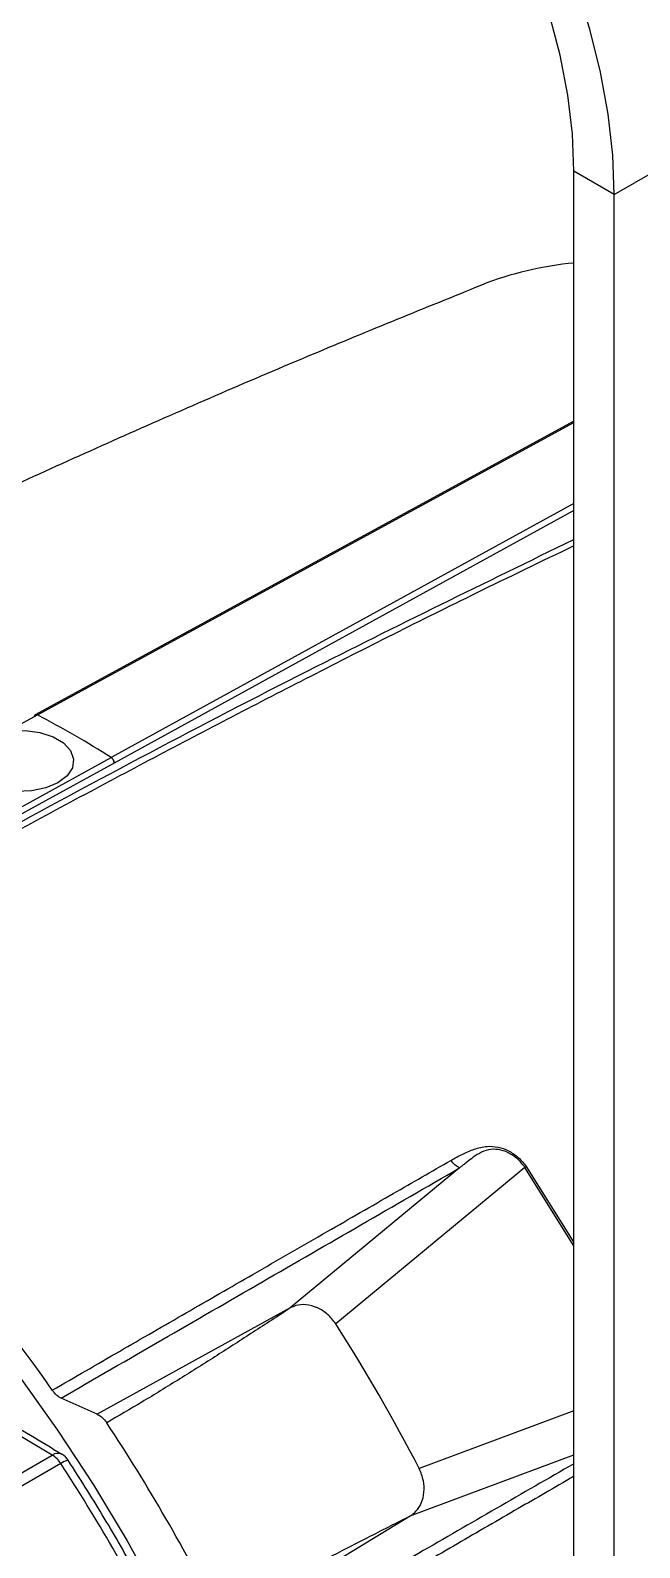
# Model space of a CAD drawing. Extents: x 8 to 113, y 1 to 87.
# Drawn here: x 80.052 to 82.059, y 69.027 to 74.021 of the extents above; entities that cross this region are included whole.
import ezdxf

# ---------------------------------------------------------------- set-up
doc = ezdxf.new("R2010")
doc.units = 0
doc.header["$MEASUREMENT"] = 0
doc.layers.add('OBJECT', color=7, linetype='CONTINUOUS')

msp = doc.modelspace()

# ---------------------------------------------------------------- linework, layer by layer
at = {"layer": 'OBJECT'}
for p, q in [((81.975, 73.4803), (82.8589, 73.9906)), ((81.975, 73.4803), (81.8421, 73.5571)), ((81.8421, 66.3407), (81.8421, 73.5571)), ((81.975, 66.1538), (81.975, 73.4803)), ((81.8421, 72.7348), (80.0685, 71.7681)), ((80.0755, 71.7677), (81.8421, 72.7306)), ((81.8421, 72.4638), (80.3188, 71.6272)), ((81.8421, 72.4406), (80.3286, 71.6094)), ((79.9694, 71.7099), (80.0755, 71.7677)), ((79.3364, 71.0883), (80.3188, 71.6272)), ((80.3284, 71.6093), (79.3395, 71.0667)), ((80.3286, 71.6094), (80.3284, 71.6093)), ((81.4655, 70.2768), (80.9082, 69.8158)), ((81.6807, 70.2785), (81.0578, 69.7635)), ((81.8421, 70.0207), (81.6807, 70.2785)), ((81.6853, 70.2811), (81.8421, 70.0309)), ((80.9082, 69.8158), (80.2722, 69.4666)), ((80.2722, 69.4666), (80.1537, 69.5194)), ((81.8421, 69.4768), (81.3328, 69.2872)), ((80.1245, 69.3315), (79.8979, 69.4666)), ((79.6081, 69.0334), (80.1245, 69.3315)), ((81.3032, 69.1316), (81.8421, 69.3319)), ((80.1524, 69.3037), (79.6461, 69.0114)), ((80.6828, 68.7555), (81.3032, 69.1316))]:
    msp.add_line(p, q, dxfattribs=at)
at = {"layer": 'OBJECT', "flags": 128}
for points in [[(81.975, 73.4803), (81.9699, 73.6104), (81.9547, 73.7453), (81.9295, 73.8838), (81.8944, 74.0248), (81.8499, 74.1669), (81.7962, 74.3091), (81.7339, 74.4501), (81.6635, 74.5887), (81.5855, 74.7238), (81.5007, 74.8541), (81.4098, 74.9785), (81.3135, 75.0961), (81.2126, 75.2057), (81.1081, 75.3065), (81.0008, 75.3976), (80.8916, 75.4782), (80.7814, 75.5477)], [(81.8421, 73.5571), (81.837, 73.6801), (81.8217, 73.8078), (81.7964, 73.939), (81.7613, 74.0724), (81.7168, 74.2067), (81.6633, 74.3407), (81.6013, 74.4731), (81.5314, 74.6025), (81.4543, 74.7277), (81.3707, 74.8476), (81.2814, 74.9609), (81.1873, 75.0666), (81.0893, 75.1637), (80.9884, 75.2512), (80.8854, 75.3283), (80.7814, 75.3942)], [(80.0564, 71.5179), (80.007, 71.5162), (79.9588, 71.5226), (79.9156, 71.5365), (79.881, 71.5569), (79.8577, 71.5822), (79.8478, 71.6101), (79.8518, 71.6386), (79.8696, 71.6653), (79.8997, 71.6879), (79.9396, 71.7048), (79.9862, 71.7145), (80.0356, 71.7162), (80.0838, 71.7099), (80.127, 71.6959), (80.1616, 71.6755), (80.1848, 71.6503), (80.1948, 71.6223), (80.1908, 71.5938), (80.173, 71.5672), (80.1429, 71.5445), (80.103, 71.5276), (80.0564, 71.5179)], [(79.1756, 70.4694), (79.3244, 70.345), (79.4706, 70.2108), (79.6137, 70.0672), (79.7529, 69.9151), (79.8877, 69.755), (80.0175, 69.5876), (80.1416, 69.4137), (80.2597, 69.2341), (80.371, 69.0495), (80.4752, 68.8608), (80.5717, 68.6688), (80.6602, 68.4743), (80.7403, 68.2783), (80.8115, 68.0815), (80.8737, 67.8848), (80.9265, 67.6891), (80.9696, 67.4953), (81.003, 67.3043)]]:
    msp.add_lwpolyline(points, dxfattribs=at)
at = {"layer": 'OBJECT'}
for centre, radius, start, end in [((81.9409, 72.1631), 1.0964, 95.1094, 111.5935), ((80.0717, 71.7622), 0.00666, 55.9373, 179.8491), ((78.6106, 68.9493), 3.1763, 57.4681, 62.5373), ((80.3059, 71.6088), 0.0225, 1.3794, 55.2149), ((76.2691, 66.8677), 4.6937, 34.7816, 56.0017), ((75.9721, 66.5098), 6.0375, 27.38935, 32.61065), ((75.2602, 66.0988), 6.0486, 26.49365, 33.50636), ((80.1426, 69.3059), 0.0314, 64.1695, 125.2257), ((80.079, 69.2578), 0.0866, 32.0495, 58.3288), ((80.1245, 69.2809), 0.062, 33.1153, 59.1512), ((80.1883, 69.2574), 0.0586, 101.6609, 127.6782), ((75.069, 65.9885), 6.069, 26.94753, 33.11138)]:
    msp.add_arc(centre, radius, start, end, dxfattribs=at)
for points, knots in [([(81.5381, 73.1824), (81.3519, 73.1069), (80.964, 72.9498), (80.3792, 72.6965), (79.783, 72.4255), (79.2383, 72.1667), (78.8948, 71.9933), (78.7467, 71.9185)], [0, 0, 0, 0, 0.197161, 0.41054, 0.624151, 0.837957, 1, 1, 1, 1]), ([(81.8421, 72.3242), (81.7347, 72.2725), (81.4457, 72.1335), (80.9849, 71.9011), (80.4586, 71.628), (79.9399, 71.3494), (79.4179, 71.0606), (79.0688, 70.8598), (78.8937, 70.759)], [0, 0, 0, 0, 0.109429, 0.294363, 0.469045, 0.644878, 0.821863, 1, 1, 1, 1]), ([(78.9023, 70.7871), (79.2431, 70.9813), (79.931, 71.3732), (80.9114, 71.8919), (81.5501, 72.2031), (81.8421, 72.3454)], [0, 0, 0, 0, 0.3477, 0.70172, 1, 1, 1, 1]), ([(80.0685, 71.7681), (80.0695, 71.7685), (80.0716, 71.7693), (80.0742, 71.7682), (80.0755, 71.7677)], [0, 0, 0, 0, 0.507755, 1, 1, 1, 1]), ([(80.3286, 71.6094), (80.3284, 71.611), (80.3282, 71.6143), (80.3259, 71.6195), (80.3227, 71.6242), (80.3201, 71.6262), (80.3188, 71.6272)], [0, 0, 0, 0, 0.249999, 0.499999, 0.749999, 1, 1, 1, 1]), ([(81.437, 70.3017), (81.4499, 70.3089), (81.4746, 70.3226), (81.5136, 70.3396), (81.5525, 70.3492), (81.5916, 70.3471), (81.6273, 70.3343), (81.6603, 70.3123), (81.677, 70.2915), (81.6853, 70.2811)], [0, 0, 0, 0, 0.175155, 0.335953, 0.499736, 0.628069, 0.749937, 0.875049, 1, 1, 1, 1]), ([(81.6807, 70.2785), (81.6729, 70.2883), (81.6573, 70.3078), (81.626, 70.3283), (81.5925, 70.3391), (81.5588, 70.3378), (81.5297, 70.3251), (81.5053, 70.3079), (81.4866, 70.2935), (81.4737, 70.2834), (81.4681, 70.2789), (81.4656, 70.2769)], [0, 0, 0, 0, 0.123067, 0.246585, 0.369053, 0.491538, 0.630311, 0.772463, 0.899411, 0.955665, 1, 1, 1, 1]), ([(80.1242, 69.5452), (80.198, 69.5878), (80.3456, 69.673), (80.5658, 69.8), (80.7941, 69.9316), (81.0213, 70.0624), (81.2386, 70.1875), (81.3738, 70.2653), (81.437, 70.3017)], [0, 0, 0, 0, 0.166677, 0.333344, 0.500001, 0.687097, 0.853763, 1, 1, 1, 1]), ([(80.1537, 69.5194), (80.3747, 69.647), (80.8166, 69.9022), (81.2492, 70.1519), (81.4655, 70.2768)], [0, 0, 0, 0, 0.499998, 1, 1, 1, 1]), ([(81.4655, 70.2769), (81.4604, 70.2797), (81.4501, 70.2855), (81.4413, 70.2963), (81.437, 70.3017)], [0, 0, 0, 0, 0.500003, 1, 1, 1, 1]), ([(81.6807, 70.2785), (81.6814, 70.2789), (81.6829, 70.2797), (81.6845, 70.2807), (81.6853, 70.2811)], [0, 0, 0, 0, 0.500001, 1, 1, 1, 1]), ([(81.0578, 69.7635), (81.0493, 69.7744), (81.0325, 69.7962), (80.9975, 69.8184), (80.9608, 69.8286), (80.9298, 69.8261), (80.9143, 69.8187), (80.9082, 69.8158)], [0, 0, 0, 0, 0.217936, 0.435232, 0.661573, 0.868603, 1, 1, 1, 1]), ([(80.9082, 69.8158), (80.8675, 69.7892), (80.7874, 69.737), (80.6661, 69.659), (80.5442, 69.5821), (80.4233, 69.5078), (80.3424, 69.4605), (80.3037, 69.4379)], [0, 0, 0, 0, 0.206023, 0.404822, 0.608638, 0.812834, 1, 1, 1, 1]), ([(80.1559, 69.3339), (80.087, 69.3753), (79.9691, 69.4461), (79.85, 69.5163), (79.8005, 69.5454)], [0, 0, 0, 0, 0.584553, 1, 1, 1, 1]), ([(80.1537, 69.5194), (80.1509, 69.5208), (80.1435, 69.5247), (80.1331, 69.5337), (80.1266, 69.5421), (80.1242, 69.5452)], [0, 0, 0, 0, 0.263886, 0.723096, 1, 1, 1, 1]), ([(80.2722, 69.4666), (80.277, 69.4639), (80.2866, 69.4586), (80.2972, 69.4472), (80.3024, 69.4398), (80.3037, 69.4379)], [0, 0, 0, 0, 0.425021, 0.850044, 1, 1, 1, 1]), ([(80.5006, 68.754), (80.4838, 68.7865), (80.4352, 68.8808), (80.3496, 69.0346), (80.2575, 69.1888), (80.1982, 69.281), (80.1764, 69.3147)], [0, 0, 0, 0, 0.169694, 0.491691, 0.81372, 1, 1, 1, 1]), ([(81.8421, 69.3033), (81.6719, 69.2051), (81.2853, 68.982), (80.8904, 68.754), (80.6693, 68.6264)], [0, 0, 0, 0, 0.440198, 1, 1, 1, 1]), ([(81.3032, 69.1316), (81.3059, 69.1333), (81.3126, 69.1375), (81.3261, 69.1499), (81.3415, 69.1731), (81.35, 69.2084), (81.3484, 69.2488), (81.3381, 69.2741), (81.3328, 69.2872)], [0, 0, 0, 0, 0.061294, 0.157977, 0.353025, 0.568965, 0.775601, 1, 1, 1, 1]), ([(81.8421, 69.2618), (81.8373, 69.259), (81.7724, 69.2215), (81.6404, 69.145), (81.4458, 69.0323), (81.2486, 68.9183), (81.0555, 68.8067), (80.8667, 68.6976), (80.7401, 68.6245), (80.6769, 68.588)], [0, 0, 0, 0, 0.012532, 0.169359, 0.343097, 0.516836, 0.677891, 0.838946, 1, 1, 1, 1]), ([(80.6737, 68.7971), (80.7126, 68.8193), (80.794, 68.8657), (80.9188, 68.9332), (81.0464, 69.0004), (81.1746, 69.0664), (81.2598, 69.1096), (81.3032, 69.1316)], [0, 0, 0, 0, 0.187145, 0.391348, 0.595125, 0.793954, 1, 1, 1, 1])]:
    msp.add_open_spline(points, degree=3, knots=knots, dxfattribs=at)

doc.saveas('drawing.dxf')
